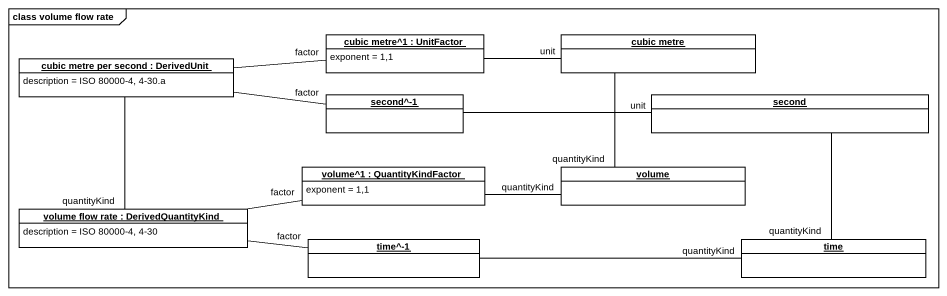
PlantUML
@startuml
mainframe class volume flow rate
hide circle
hide empty members
object "cubic metre^1 : UnitFactor" as cubic_metre_1 #FFFFFF {
  exponent = 1,1
}
object "cubic metre" as cubic_metre #FFFFFF
object "cubic metre per second : DerivedUnit" as cubic_metre_per_second #FFFFFF {
  description = ISO 80000-4, 4-30.a
}
object "second^-1" as second_1 #FFFFFF
object second #FFFFFF
object "volume^1 : QuantityKindFactor" as volume_1 #FFFFFF {
  exponent = 1,1
}
object volume #FFFFFF
object "volume flow rate : DerivedQuantityKind" as volume_flow_rate #FFFFFF {
  description = ISO 80000-4, 4-30
}
object "time^-1" as time_1 #FFFFFF
object time #FFFFFF
cubic_metre_1 -left- cubic_metre_per_second : factor
cubic_metre -left- cubic_metre_1 : unit
cubic_metre -- volume : quantityKind
cubic_metre_per_second -- volume_flow_rate : quantityKind
second_1 -left- cubic_metre_per_second : factor
second -left- second_1 : unit
second -- time : quantityKind
volume_1 -left- volume_flow_rate : factor
volume -left- volume_1 : quantityKind
time_1 -left- volume_flow_rate : factor
time -left- time_1 : quantityKind
@enduml
